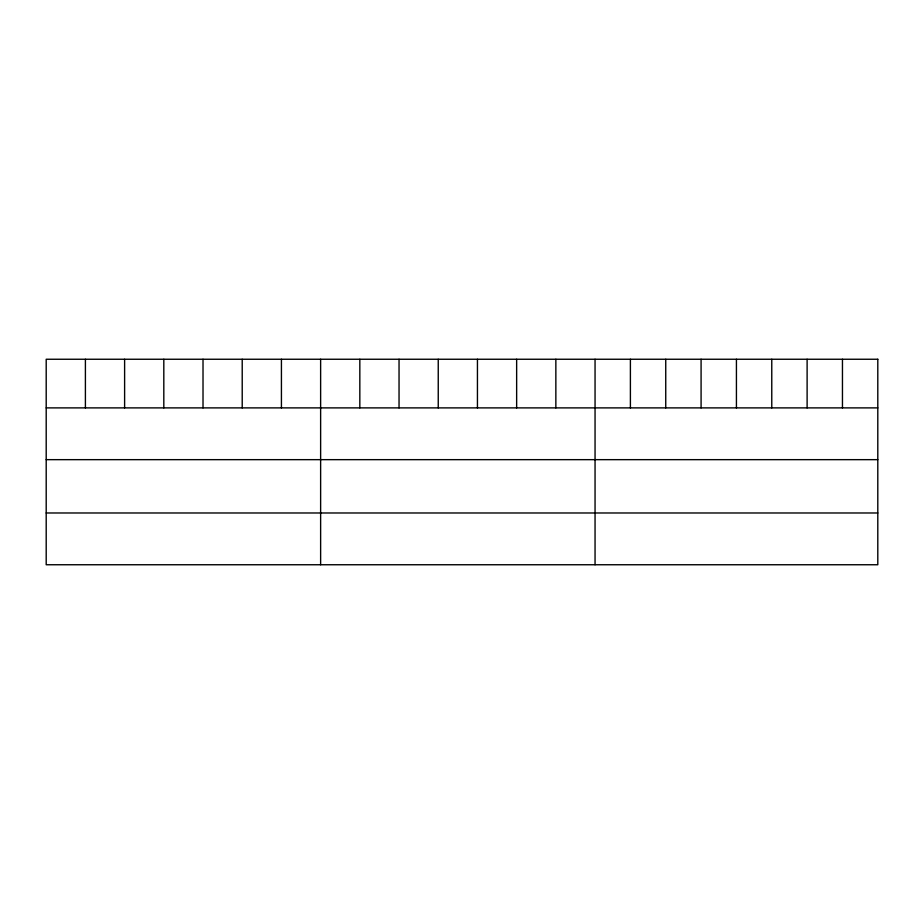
<?xml version="1.0" encoding="UTF-8"?>
<svg xmlns="http://www.w3.org/2000/svg" width="924" height="924" viewBox="0 0 924 924"><rect width="100%" height="100%" fill="white"/><g stroke="black" fill="none" stroke-linecap="round" stroke-linejoin="round"><path stroke-width="1.39" d="M46.2 407.888L877.8 407.888M46.2 459.655L877.8 459.655M46.2 512.982L877.8 512.982M842.457 359.251L842.457 407.888M807.114 359.251L807.114 407.888M771.771 359.251L771.771 407.888M736.428 359.251L736.428 407.888M701.085 359.251L701.085 407.888M665.742 359.251L665.742 407.888M630.399 359.251L630.399 407.888M595.056 359.251L595.056 564.749M555.855 359.251L555.855 407.888M516.643 359.251L516.643 407.888M477.442 359.251L477.442 407.888M438.242 359.251L438.242 407.888M399.041 359.251L399.041 407.888M359.829 359.251L359.829 407.888M320.628 359.251L320.628 564.749M281.427 359.251L281.427 407.888M242.215 359.251L242.215 407.888M203.014 359.251L203.014 407.888M163.814 359.251L163.814 407.888M124.613 359.251L124.613 407.888M85.401 359.251L85.401 407.888M877.8 359.251L46.2 359.251L46.2 564.749L877.8 564.749L877.8 359.251"/></g></svg>
